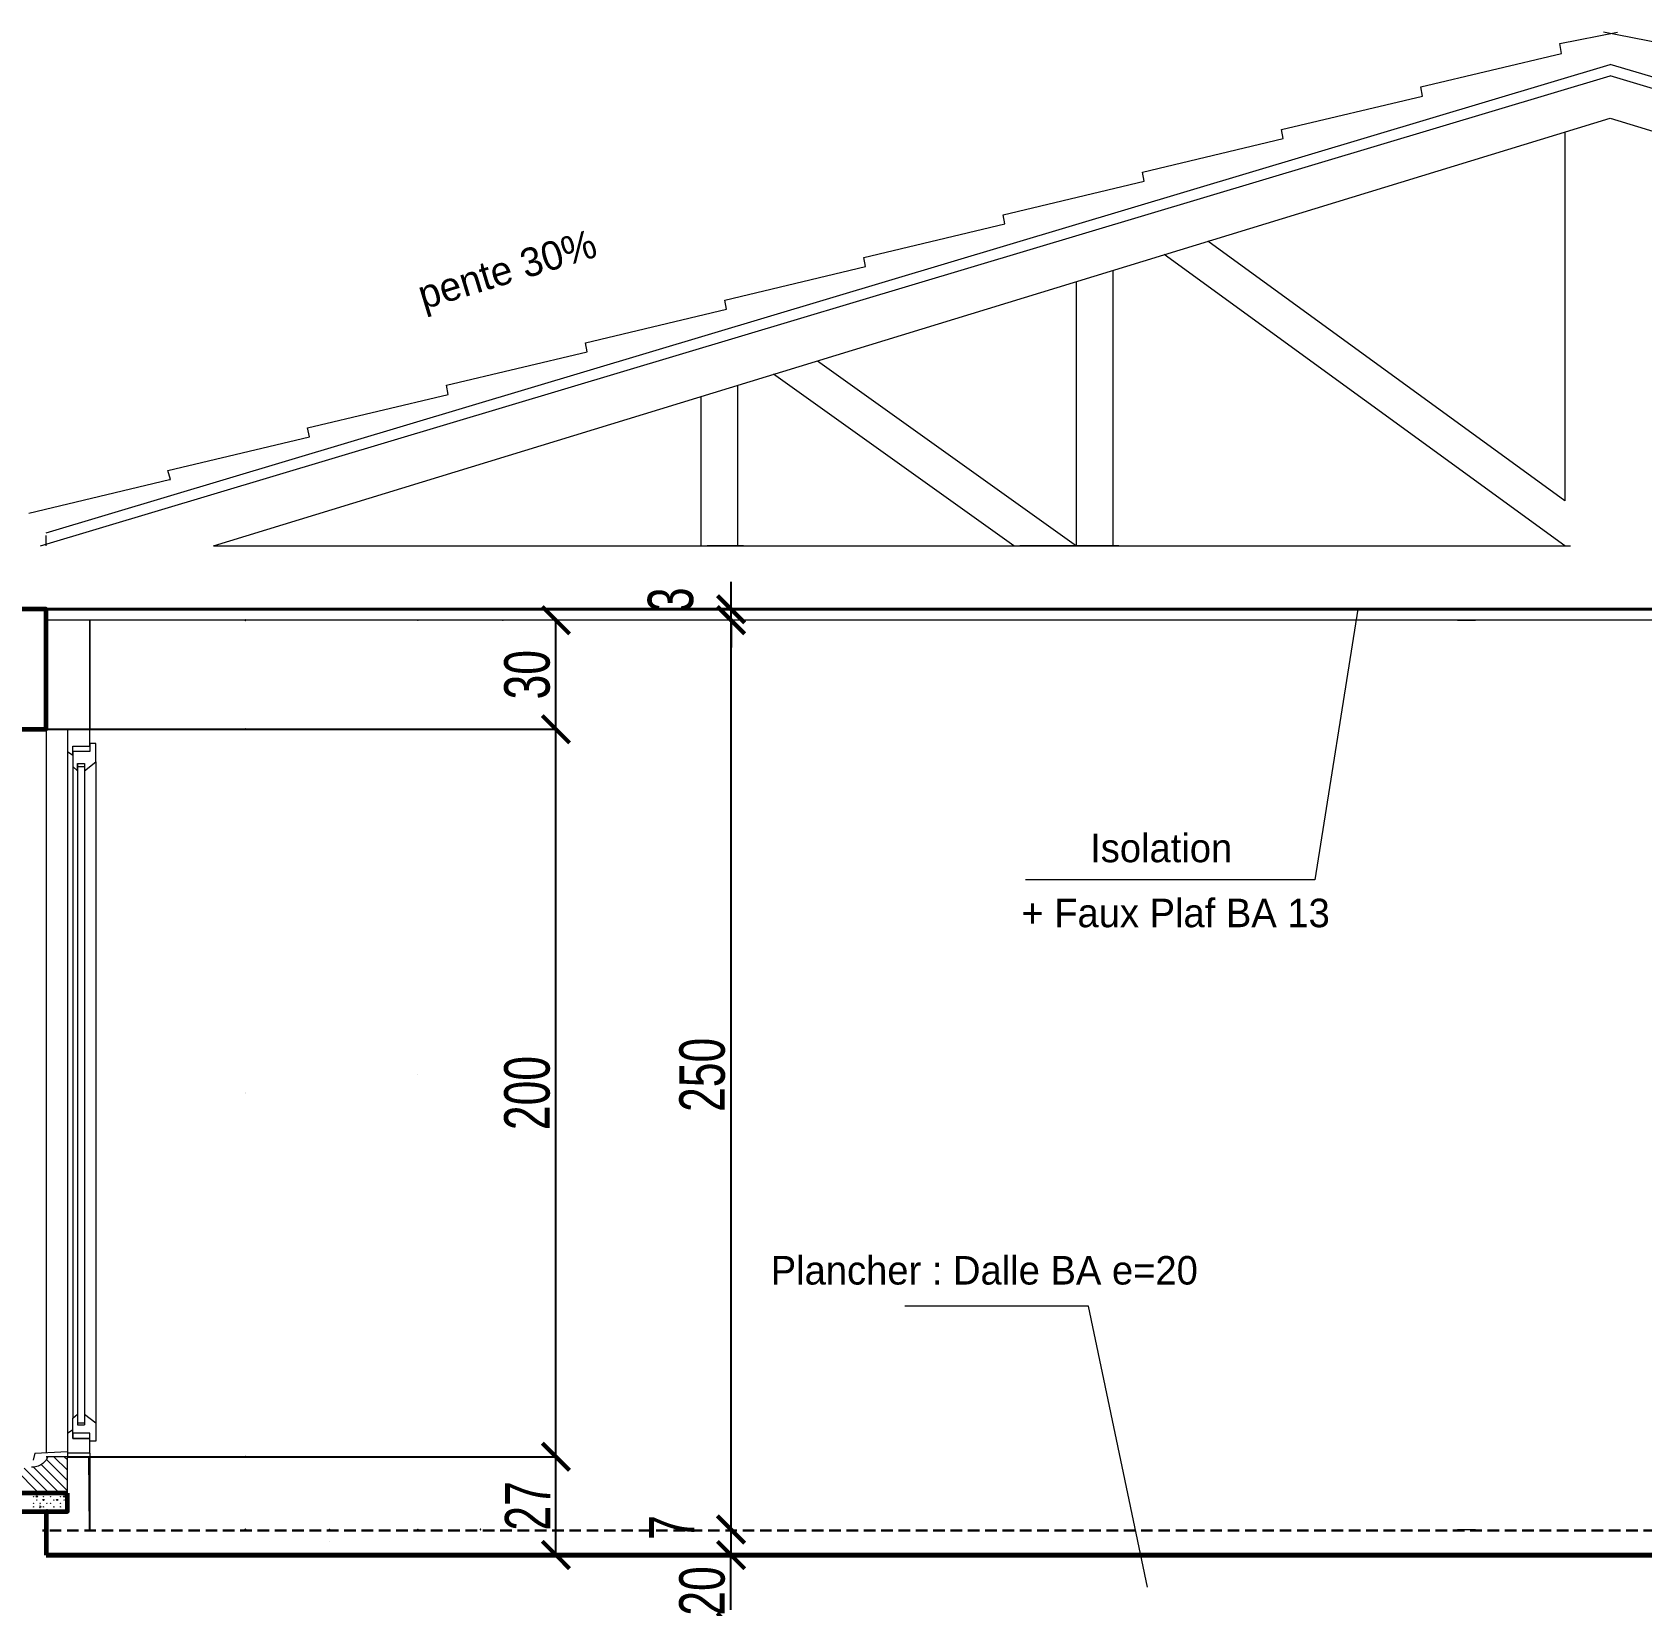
# Model space of a CAD drawing. Header units: metres. Extents: x -12536 to 12621, y -17191 to 9596.
# Drawn here: x -1972.5 to -1530, y 7064.5 to 7495.5 of the extents above; entities that cross this region are included whole.
import ezdxf
from ezdxf.enums import TextEntityAlignment as Align

# ---------------------------------------------------------------- set-up
doc = ezdxf.new("R2010")
doc.units = ezdxf.units.M
doc.header["$MEASUREMENT"] = 0
doc.header["$PDMODE"] = 2
doc.header["$PDSIZE"] = 0.25
doc.linetypes.add('CACHE2', pattern=[4.7625, 3.175, -1.5875])
for name, color, linetype in [('B-HATCH-RELEVE', 7, 'Continuous'), ('Calque commun', 7, 'Continuous'), ('Cotations', 7, 'Continuous'), ('Layer4', 7, 'Continuous')]:
    doc.layers.add(name, color=color, linetype=linetype)
doc.layers.add('B-VOILE-BA', color=7, linetype='Continuous', lineweight=60)
doc.styles.add('Arial3', font='arial.ttf', dxfattribs={"height": 0.1})
doc.styles.add('Century Gothic21', font='GOTHIC.TTF', dxfattribs={"height": 0.079})
doc.styles.add('Century Gothic4', font='GOTHIC.TTF', dxfattribs={"height": 0.4})
doc.styles.add('TEXTE', font='arial.ttf', dxfattribs={"width": 0.7})
doc.dimstyles.new('COT 50', dxfattribs={"dimscale": 0.05, "dimtxt": 250, "dimasz": 150, "dimexe": 1, "dimexo": 2, "dimgap": 30, "dimtad": 1, "dimdec": 1, "dimrnd": 0.5, "dimzin": 12, "dimdsep": 46, "dimtxsty": 'TEXTE', "dimblk1": 'ARCHTICK', "dimblk2": 'ARCHTICK', "dimsah": 1, "dimcen": 0, "dimdle": 1.5, "dimclrd": 1, "dimclre": 1, "dimclrt": 3, "dimadec": 0, "dimazin": 0, "dimtfac": 1, "dimtdec": 1, "dimtmove": 0, "dimatfit": 3, "dimldrblk": 'ARCHTICK', "dimfxl": 1, "dimtolj": 1, "dimtzin": 0, "dimarcsym": 0})

# ---------------------------------------------------------------- blocks, each defined once
blk = doc.blocks.new('_ArchTick')
at = {"color": 0, "linetype": 'ByBlock', "const_width": 0.15}
blk.add_lwpolyline([(-0.5, -0.5), (0.5, 0.5)], dxfattribs=at)
blk = doc.blocks.new('*D863')
at = {"layer": 'B-HATCH-RELEVE', "color": 1, "lineweight": -2, "transparency": 16777216}
for p, q in [((-1780.49, 7076.83), (-1780.46, 7076.83)), ((-1780.41, 7056.98), (-1780.41, 7076.91)), ((-1780.51, 7057.06), (-1780.46, 7057.06))]:
    blk.add_line(p, q, dxfattribs=at)
at = {"layer": 'Defpoints', "color": 0, "transparency": 16777216}
for p in [(-1780.41, 7076.83), (-1780.39, 7076.83), (-1780.41, 7057.06)]:
    blk.add_point(p, dxfattribs=at)
at = {"layer": 'B-HATCH-RELEVE', "color": 1, "lineweight": -2, "transparency": 16777216, "xscale": 7.5, "yscale": 7.5, "zscale": 7.5}
for p, rotation in [((-1780.41, 7076.83), 90), ((-1780.41, 7057.06), 270)]:
    blk.add_blockref('_ArchTick', p, dxfattribs=dict(at, rotation=rotation))
at = {"layer": 'B-HATCH-RELEVE', "color": 3, "transparency": 16777216, "insert": (-1788.3, 7066.95), "char_height": 12.5, "attachment_point": 5, "rotation": 90, "style": 'TEXTE'}
blk.add_mtext('\\A1;20', dxfattribs=at)
blk = doc.blocks.new('*D864')
at = {"layer": 'B-HATCH-RELEVE', "color": 1, "lineweight": -2, "transparency": 16777216}
for p, q in [((-1780.49, 7083.83), (-1780.44, 7083.83)), ((-1780.39, 7076.76), (-1780.39, 7083.91)), ((-1780.49, 7076.83), (-1780.44, 7076.83))]:
    blk.add_line(p, q, dxfattribs=at)
at = {"layer": 'Defpoints', "color": 0, "transparency": 16777216}
for p in [(-1780.39, 7083.83), (-1780.39, 7083.83), (-1780.39, 7076.83)]:
    blk.add_point(p, dxfattribs=at)
at = {"layer": 'B-HATCH-RELEVE', "color": 1, "lineweight": -2, "transparency": 16777216, "xscale": 7.5, "yscale": 7.5, "zscale": 7.5}
for p, rotation in [((-1780.39, 7083.83), 90), ((-1780.39, 7076.83), 270)]:
    blk.add_blockref('_ArchTick', p, dxfattribs=dict(at, rotation=rotation))
at = {"layer": 'B-HATCH-RELEVE', "color": 3, "transparency": 16777216, "insert": (-1796.69, 7084.4), "char_height": 12.5, "attachment_point": 5, "rotation": 90, "style": 'TEXTE'}
blk.add_mtext('\\A1;7', dxfattribs=at)
blk = doc.blocks.new('*D865')
at = {"layer": 'B-HATCH-RELEVE', "color": 1, "lineweight": -2, "transparency": 16777216}
for p, q in [((-1780.49, 7333.83), (-1780.44, 7333.83)), ((-1780.39, 7083.76), (-1780.39, 7333.91)), ((-1780.49, 7083.83), (-1780.44, 7083.83))]:
    blk.add_line(p, q, dxfattribs=at)
at = {"layer": 'Defpoints', "color": 0, "transparency": 16777216}
for p in [(-1780.39, 7333.83), (-1780.39, 7333.83), (-1780.39, 7083.83)]:
    blk.add_point(p, dxfattribs=at)
at = {"layer": 'B-HATCH-RELEVE', "color": 1, "lineweight": -2, "transparency": 16777216, "xscale": 7.5, "yscale": 7.5, "zscale": 7.5}
for p, rotation in [((-1780.39, 7333.83), 90), ((-1780.39, 7083.83), 270)]:
    blk.add_blockref('_ArchTick', p, dxfattribs=dict(at, rotation=rotation))
at = {"layer": 'B-HATCH-RELEVE', "color": 3, "transparency": 16777216, "insert": (-1788.27, 7208.83), "char_height": 12.5, "attachment_point": 5, "rotation": 90, "style": 'TEXTE'}
blk.add_mtext('\\A1;250', dxfattribs=at)
blk = doc.blocks.new('*D866')
at = {"layer": 'B-HATCH-RELEVE', "color": 1, "lineweight": -2, "transparency": 16777216}
for p, q in [((-1780.39, 7336.83), (-1780.39, 7344.33)), ((-1780.49, 7336.83), (-1780.44, 7336.83)), ((-1780.49, 7333.83), (-1780.44, 7333.83)), ((-1780.39, 7333.83), (-1780.39, 7336.83)), ((-1780.39, 7333.83), (-1780.39, 7326.33))]:
    blk.add_line(p, q, dxfattribs=at)
at = {"layer": 'Defpoints', "color": 0, "transparency": 16777216}
for p in [(-1780.39, 7336.83), (-1780.39, 7336.83), (-1780.39, 7333.83)]:
    blk.add_point(p, dxfattribs=at)
at = {"layer": 'B-HATCH-RELEVE', "color": 1, "lineweight": -2, "transparency": 16777216, "xscale": 7.5, "yscale": 7.5, "zscale": 7.5}
for p, rotation in [((-1780.39, 7336.83), 270), ((-1780.39, 7333.83), 90)]:
    blk.add_blockref('_ArchTick', p, dxfattribs=dict(at, rotation=rotation))
at = {"layer": 'B-HATCH-RELEVE', "color": 3, "transparency": 16777216, "insert": (-1796.96, 7339.44), "char_height": 12.5, "attachment_point": 5, "rotation": 90, "style": 'TEXTE'}
blk.add_mtext('\\A1;3', dxfattribs=at)
blk = doc.blocks.new('*D874')
at = {"layer": 'B-HATCH-RELEVE', "color": 1, "lineweight": -2, "transparency": 16777216}
for p, q in [((-1962.65, 7103.83), (-1828.49, 7103.83)), ((-1828.54, 7076.76), (-1828.54, 7103.91)), ((-1968.58, 7076.83), (-1828.49, 7076.83))]:
    blk.add_line(p, q, dxfattribs=at)
at = {"layer": 'Defpoints', "color": 0, "transparency": 16777216}
for p in [(-1962.75, 7103.83), (-1828.54, 7103.83), (-1968.68, 7076.83)]:
    blk.add_point(p, dxfattribs=at)
at = {"layer": 'B-HATCH-RELEVE', "color": 1, "lineweight": -2, "transparency": 16777216, "xscale": 7.5, "yscale": 7.5, "zscale": 7.5}
for p, rotation in [((-1828.54, 7103.83), 90), ((-1828.54, 7076.83), 270)]:
    blk.add_blockref('_ArchTick', p, dxfattribs=dict(at, rotation=rotation))
at = {"layer": 'B-HATCH-RELEVE', "color": 3, "transparency": 16777216, "insert": (-1836.31, 7090.33), "char_height": 12.5, "attachment_point": 5, "rotation": 90, "style": 'TEXTE'}
blk.add_mtext('\\A1;27', dxfattribs=at)
blk = doc.blocks.new('*D875')
at = {"layer": 'B-HATCH-RELEVE', "color": 1, "lineweight": -2, "transparency": 16777216}
for p, q in [((-1968.58, 7303.83), (-1828.49, 7303.83)), ((-1828.54, 7103.76), (-1828.54, 7303.91)), ((-1962.65, 7103.83), (-1828.49, 7103.83))]:
    blk.add_line(p, q, dxfattribs=at)
at = {"layer": 'Defpoints', "color": 0, "transparency": 16777216}
for p in [(-1968.68, 7303.83), (-1828.54, 7303.83), (-1962.75, 7103.83)]:
    blk.add_point(p, dxfattribs=at)
at = {"layer": 'B-HATCH-RELEVE', "color": 1, "lineweight": -2, "transparency": 16777216, "xscale": 7.5, "yscale": 7.5, "zscale": 7.5}
for p, rotation in [((-1828.54, 7303.83), 90), ((-1828.54, 7103.83), 270)]:
    blk.add_blockref('_ArchTick', p, dxfattribs=dict(at, rotation=rotation))
at = {"layer": 'B-HATCH-RELEVE', "color": 3, "transparency": 16777216, "insert": (-1836.42, 7203.83), "char_height": 12.5, "attachment_point": 5, "rotation": 90, "style": 'TEXTE'}
blk.add_mtext('\\A1;200', dxfattribs=at)
blk = doc.blocks.new('*D876')
at = {"layer": 'B-HATCH-RELEVE', "color": 1, "lineweight": -2, "transparency": 16777216}
for p, q in [((-1828.64, 7333.83), (-1828.59, 7333.83)), ((-1828.54, 7303.76), (-1828.54, 7333.91)), ((-1968.58, 7303.83), (-1828.49, 7303.83))]:
    blk.add_line(p, q, dxfattribs=at)
at = {"layer": 'Defpoints', "color": 0, "transparency": 16777216}
for p in [(-1828.54, 7333.83), (-1828.54, 7333.83), (-1968.68, 7303.83)]:
    blk.add_point(p, dxfattribs=at)
at = {"layer": 'B-HATCH-RELEVE', "color": 1, "lineweight": -2, "transparency": 16777216, "xscale": 7.5, "yscale": 7.5, "zscale": 7.5}
for p, rotation in [((-1828.54, 7333.83), 90), ((-1828.54, 7303.83), 270)]:
    blk.add_blockref('_ArchTick', p, dxfattribs=dict(at, rotation=rotation))
at = {"layer": 'B-HATCH-RELEVE', "color": 3, "transparency": 16777216, "insert": (-1836.42, 7318.83), "char_height": 12.5, "attachment_point": 5, "rotation": 90, "style": 'TEXTE'}
blk.add_mtext('\\A1;30', dxfattribs=at)

msp = doc.modelspace()

# ---------------------------------------------------------------- linework, layer by layer
at = {"color": 0, "linetype": 'ByBlock', "lineweight": -2}
for p, q in [((-1913.919, 7333.831), (-1913.919, 7333.806)), ((-1866.478, 7333.831), (-1866.478, 7333.806)), ((-1843.16, 7336.831), (-1843.16, 7336.806)), ((-1843.16, 7333.831), (-1843.16, 7333.856)), ((-1913.919, 7303.831), (-1913.919, 7303.856)), ((-1913.919, 7303.831), (-1913.919, 7303.806)), ((-1913.919, 7103.831), (-1913.919, 7103.856)), ((-1913.919, 7103.831), (-1913.919, 7103.806)), ((-1913.919, 7083.831), (-1913.919, 7083.856)), ((-1890.789, 7083.831), (-1890.789, 7083.806)), ((-1866.478, 7083.831), (-1866.478, 7083.856)), ((-1866.478, 7083.831), (-1866.478, 7083.806)), ((-1849.236, 7083.831), (-1849.236, 7083.806)), ((-1935.527, 7076.831), (-1935.527, 7076.806)), ((-1890.789, 7076.831), (-1890.789, 7076.856))]:
    msp.add_line(p, q, dxfattribs=at)
at = {"color": 6, "lineweight": 18}
for p, q in [((-1608.056, 7336.831), (-1619.864, 7262.487)), ((-1619.864, 7262.487), (-1699.455, 7262.487)), ((-1682.077, 7145.201), (-1732.652, 7145.201)), ((-1665.871, 7068.022), (-1682.077, 7145.201))]:
    msp.add_line(p, q, dxfattribs=at)
at = {"color": 0, "linetype": 'ByBlock', "lineweight": -2}
for centre in [(-1913.919, 7333.831), (-1866.478, 7333.831), (-1843.16, 7336.831), (-1843.16, 7333.831), (-1913.919, 7303.831), (-1913.919, 7303.831), (-1913.919, 7103.831), (-1913.919, 7103.831), (-1913.919, 7083.831), (-1890.789, 7083.831), (-1866.478, 7083.831), (-1866.478, 7083.831), (-1849.236, 7083.831), (-1935.527, 7076.831), (-1890.789, 7076.831)]:
    msp.add_circle(centre, 0.0125, dxfattribs=at)
at = {"layer": 'B-VOILE-BA'}
for p, q in [((-1968.678, 7336.837), (-1968.678, 7336.837)), ((-1968.678, 7303.832), (-1968.678, 7326.56)), ((-1983.529, 7303.831), (-1968.678, 7303.831)), ((-1968.678, 7088.832), (-1968.678, 7076.831))]:
    msp.add_line(p, q, dxfattribs=at)
msp.add_lwpolyline([(-1988.678, 7303.831), (-1968.678, 7303.831), (-1968.678, 7336.837), (-1988.678, 7336.837)], close=True, dxfattribs=at)
for points in [[(-1962.827, 7093.832), (-1988.678, 7093.832), (-1988.678, 7088.832), (-1962.827, 7088.832)], [(-1968.678, 7076.831), (-1968.678, 7076.831), (-1108.516, 7076.831)]]:
    msp.add_3dface(points, dxfattribs=at)
at = {"layer": 'Calque commun', "color": 7, "linetype": 'Continuous', "lineweight": 20}
for p, q in [((-1970.282, 7354.225), (-1538.678, 7483.487)), ((-1968.678, 7357.847), (-1538.678, 7486.626)), ((-1108.316, 7357.739), (-1538.678, 7486.626)), ((-1109.929, 7355.081), (-1538.678, 7483.487)), ((-1108.517, 7336.831), (-1968.678, 7336.831)), ((-1968.678, 7333.831), (-1968.678, 7336.831)), ((-1108.517, 7333.831), (-1968.678, 7333.831)), ((-1956.678, 7303.831), (-1956.678, 7333.831)), ((-1956.678, 7104.832), (-1962.827, 7104.832)), ((-1956.678, 7104.832), (-1956.678, 7083.831)), ((-1968.678, 7088.832), (-1988.678, 7088.832)), ((-1108.516, 7076.831), (-1968.678, 7076.831))]:
    msp.add_line(p, q, dxfattribs=at)
at = {"layer": 'Calque commun', "color": 7, "linetype": 'Continuous', "lineweight": 5}
for p, q in [((-1922.677, 7354.266), (-1538.677, 7471.852)), ((-1538.677, 7471.852), (-1154.611, 7354.246)), ((-1551.185, 7468.022), (-1551.185, 7366.63)), ((-1551.185, 7366.63), (-1649.309, 7437.975)), ((-1551.185, 7354.266), (-1661.274, 7434.311)), ((-1685.392, 7354.266), (-1685.392, 7426.926)), ((-1675.392, 7429.988), (-1675.392, 7354.266)), ((-1756.654, 7405.104), (-1685.392, 7354.266)), ((-1702.611, 7354.266), (-1768.702, 7401.415)), ((-1788.569, 7354.266), (-1788.569, 7395.331)), ((-1778.57, 7398.394), (-1778.57, 7354.266)), ((-1922.677, 7354.266), (-1549.579, 7354.246)), ((-1776.967, 7354.266), (-1786.966, 7354.266)), ((-1776.964, 7354.246), (-1786.963, 7354.246)), ((-1683.788, 7354.266), (-1701.007, 7354.266)), ((-1683.786, 7354.246), (-1701.004, 7354.246)), ((-1673.788, 7354.266), (-1683.788, 7354.266)), ((-1673.785, 7354.246), (-1683.786, 7354.246)), ((-1956.678, 7333.831), (-1956.678, 7303.831)), ((-1969.018, 7303.831), (-1956.678, 7303.831)), ((-1956.678, 7303.831), (-1968.678, 7303.831)), ((-1956.678, 7303.831), (-1968.678, 7303.831)), ((-1968.678, 7303.831), (-1968.678, 7105.124)), ((-1962.827, 7303.831), (-1962.827, 7103.831)), ((-1956.678, 7299.183), (-1956.678, 7303.831)), ((-1962.827, 7299.183), (-1962.827, 7297.683)), ((-1962.827, 7297.683), (-1961.327, 7296.683)), ((-1961.327, 7297.683), (-1961.327, 7299.183)), ((-1961.327, 7299.183), (-1956.678, 7299.183)), ((-1961.327, 7296.683), (-1961.327, 7297.683)), ((-1956.678, 7297.683), (-1961.327, 7297.683)), ((-1961.327, 7297.683), (-1961.327, 7293.607)), ((-1955.027, 7299.881), (-1956.678, 7299.881)), ((-1956.678, 7299.881), (-1956.678, 7297.683)), ((-1955.027, 7294.881), (-1955.027, 7299.881)), ((-1961.327, 7293.607), (-1960.102, 7292.451)), ((-1961.327, 7293.607), (-1961.327, 7114.407)), ((-1960.102, 7293.607), (-1960.102, 7294.415)), ((-1960.102, 7294.415), (-1958.101, 7294.415)), ((-1960.102, 7294.415), (-1960.102, 7112.604)), ((-1960.102, 7292.451), (-1960.102, 7293.607)), ((-1960.102, 7293.607), (-1958.101, 7293.607)), ((-1958.101, 7292.447), (-1955.027, 7294.881)), ((-1958.101, 7294.415), (-1958.101, 7292.447)), ((-1958.101, 7294.415), (-1958.101, 7112.604)), ((-1955.027, 7294.881), (-1955.027, 7113.134)), ((-1961.327, 7114.407), (-1960.102, 7115.564)), ((-1961.327, 7110.332), (-1961.327, 7114.407)), ((-1961.327, 7108.832), (-1961.327, 7111.616)), ((-1960.102, 7113.198), (-1958.101, 7113.198)), ((-1960.102, 7112.604), (-1958.101, 7112.604)), ((-1958.101, 7115.568), (-1955.027, 7113.134)), ((-1955.027, 7113.134), (-1955.027, 7108.134)), ((-1962.827, 7110.332), (-1961.327, 7111.331)), ((-1961.327, 7110.332), (-1961.327, 7108.832)), ((-1956.678, 7110.332), (-1961.327, 7110.332)), ((-1956.678, 7108.832), (-1961.327, 7108.832)), ((-1961.327, 7108.832), (-1956.678, 7108.832)), ((-1956.678, 7104.832), (-1956.678, 7110.332)), ((-1955.027, 7108.134), (-1956.678, 7108.134)), ((-1971.794, 7104.832), (-1972.288, 7102.897)), ((-1971.794, 7104.832), (-1962.827, 7105.331)), ((-1968.678, 7103.831), (-1968.678, 7103.831)), ((-1956.827, 7103.831), (-1968.678, 7103.831)), ((-1956.827, 7103.831), (-1968.678, 7103.831)), ((-1968.678, 7103.831), (-1968.248, 7103.831)), ((-1962.827, 7097.304), (-1968.624, 7103.1)), ((-1962.827, 7100.132), (-1966.527, 7103.831)), ((-1962.827, 7102.96), (-1963.698, 7103.831)), ((-1970.669, 7093.832), (-1977.321, 7100.484)), ((-1967.84, 7093.832), (-1974.749, 7100.74)), ((-1965.011, 7093.832), (-1972.14, 7100.96)), ((-1962.827, 7094.475), (-1970.031, 7101.68)), ((-1972.202, 7093.769), (-1972.265, 7093.832)), ((-1972.139, 7093.832), (-1972.202, 7093.769)), ((-1966.671, 7093.669), (-1966.765, 7093.832)), ((-1966.389, 7093.832), (-1966.484, 7093.669)), ((-1964.702, 7093.769), (-1964.764, 7093.832)), ((-1964.639, 7093.832), (-1964.702, 7093.769)), ((-1972.265, 7092.894), (-1972.202, 7092.956)), ((-1972.202, 7092.831), (-1972.265, 7092.894)), ((-1972.265, 7091.019), (-1972.202, 7091.081)), ((-1972.202, 7090.956), (-1972.265, 7091.019)), ((-1972.265, 7090.081), (-1972.202, 7090.144)), ((-1972.202, 7090.019), (-1972.265, 7090.081)), ((-1972.202, 7092.956), (-1972.139, 7092.894)), ((-1972.139, 7092.894), (-1972.202, 7092.831)), ((-1972.202, 7091.081), (-1972.139, 7091.019)), ((-1972.139, 7091.019), (-1972.202, 7090.956)), ((-1972.202, 7090.144), (-1972.139, 7090.081)), ((-1972.139, 7090.081), (-1972.202, 7090.019)), ((-1971.452, 7092.894), (-1971.358, 7093.056)), ((-1971.358, 7092.731), (-1971.452, 7092.894)), ((-1971.358, 7093.056), (-1971.171, 7093.056)), ((-1971.171, 7092.731), (-1971.358, 7092.731)), ((-1971.327, 7091.956), (-1971.264, 7092.019)), ((-1971.264, 7091.894), (-1971.327, 7091.956)), ((-1971.264, 7092.019), (-1971.202, 7091.956)), ((-1971.202, 7091.956), (-1971.264, 7091.894)), ((-1971.171, 7093.056), (-1971.077, 7092.894)), ((-1971.077, 7092.894), (-1971.171, 7092.731)), ((-1970.421, 7090.244), (-1970.514, 7090.081)), ((-1970.514, 7090.081), (-1970.421, 7089.919)), ((-1970.327, 7090.244), (-1970.421, 7090.244)), ((-1970.421, 7089.919), (-1970.327, 7089.919)), ((-1970.327, 7091.081), (-1970.39, 7091.019)), ((-1970.39, 7091.019), (-1970.327, 7090.956)), ((-1970.327, 7091.081), (-1970.265, 7091.019)), ((-1970.265, 7091.019), (-1970.327, 7090.956)), ((-1970.327, 7090.244), (-1970.233, 7090.244)), ((-1970.233, 7089.919), (-1970.327, 7089.919)), ((-1970.233, 7090.244), (-1970.14, 7090.081)), ((-1970.14, 7090.081), (-1970.233, 7089.919)), ((-1969.577, 7091.956), (-1969.484, 7092.119)), ((-1969.484, 7091.794), (-1969.577, 7091.956)), ((-1969.484, 7092.119), (-1969.296, 7092.119)), ((-1969.296, 7091.794), (-1969.484, 7091.794)), ((-1969.452, 7092.894), (-1969.389, 7092.956)), ((-1969.389, 7092.831), (-1969.452, 7092.894)), ((-1969.452, 7090.081), (-1969.389, 7090.144)), ((-1969.389, 7090.019), (-1969.452, 7090.081)), ((-1969.389, 7092.956), (-1969.327, 7092.894)), ((-1969.327, 7092.894), (-1969.389, 7092.831)), ((-1969.389, 7090.144), (-1969.327, 7090.081)), ((-1969.327, 7090.081), (-1969.389, 7090.019)), ((-1969.296, 7092.119), (-1969.202, 7091.956)), ((-1969.202, 7091.956), (-1969.296, 7091.794)), ((-1968.64, 7089.144), (-1968.545, 7089.306)), ((-1968.545, 7089.306), (-1968.358, 7089.306)), ((-1968.515, 7091.019), (-1968.452, 7091.081)), ((-1968.452, 7090.956), (-1968.515, 7091.019)), ((-1968.452, 7091.081), (-1968.39, 7091.019)), ((-1968.39, 7091.019), (-1968.452, 7090.956)), ((-1968.358, 7089.306), (-1968.265, 7089.144)), ((-1967.577, 7092.894), (-1967.515, 7092.956)), ((-1967.515, 7092.831), (-1967.577, 7092.894)), ((-1967.577, 7091.019), (-1967.515, 7091.081)), ((-1967.515, 7090.956), (-1967.577, 7091.019)), ((-1967.515, 7092.956), (-1967.452, 7092.894)), ((-1967.452, 7092.894), (-1967.515, 7092.831)), ((-1967.515, 7091.081), (-1967.452, 7091.019)), ((-1967.452, 7091.019), (-1967.515, 7090.956)), ((-1966.484, 7093.669), (-1966.671, 7093.669)), ((-1966.639, 7091.956), (-1966.577, 7092.019)), ((-1966.577, 7091.894), (-1966.639, 7091.956)), ((-1966.639, 7090.081), (-1966.577, 7090.144)), ((-1966.577, 7090.019), (-1966.639, 7090.081)), ((-1966.577, 7092.019), (-1966.514, 7091.956)), ((-1966.514, 7091.956), (-1966.577, 7091.894)), ((-1966.577, 7090.144), (-1966.514, 7090.081)), ((-1966.514, 7090.081), (-1966.577, 7090.019)), ((-1965.827, 7091.956), (-1965.733, 7092.119)), ((-1965.733, 7091.794), (-1965.827, 7091.956)), ((-1965.733, 7092.119), (-1965.545, 7092.119)), ((-1965.545, 7091.794), (-1965.733, 7091.794)), ((-1965.545, 7092.119), (-1965.452, 7091.956)), ((-1965.452, 7091.956), (-1965.545, 7091.794)), ((-1964.764, 7092.894), (-1964.702, 7092.956)), ((-1964.702, 7092.831), (-1964.764, 7092.894)), ((-1964.764, 7091.019), (-1964.702, 7091.081)), ((-1964.702, 7090.956), (-1964.764, 7091.019)), ((-1964.764, 7090.081), (-1964.702, 7090.144)), ((-1964.702, 7090.019), (-1964.764, 7090.081)), ((-1964.702, 7092.956), (-1964.639, 7092.894)), ((-1964.639, 7092.894), (-1964.702, 7092.831)), ((-1964.702, 7091.081), (-1964.639, 7091.019)), ((-1964.639, 7091.019), (-1964.702, 7090.956)), ((-1964.702, 7090.144), (-1964.639, 7090.081)), ((-1964.639, 7090.081), (-1964.702, 7090.019)), ((-1963.952, 7092.894), (-1963.858, 7093.056)), ((-1963.858, 7092.731), (-1963.952, 7092.894)), ((-1963.858, 7093.056), (-1963.671, 7093.056)), ((-1963.671, 7092.731), (-1963.858, 7092.731)), ((-1963.827, 7091.956), (-1963.765, 7092.019)), ((-1963.765, 7091.894), (-1963.827, 7091.956)), ((-1963.765, 7092.019), (-1963.702, 7091.956)), ((-1963.702, 7091.956), (-1963.765, 7091.894)), ((-1963.671, 7093.056), (-1963.577, 7092.894)), ((-1963.577, 7092.894), (-1963.671, 7092.731)), ((-1962.921, 7090.244), (-1963.015, 7090.081)), ((-1963.015, 7090.081), (-1962.921, 7089.919)), ((-1962.827, 7090.244), (-1962.921, 7090.244)), ((-1962.921, 7089.919), (-1962.827, 7089.919)), ((-1962.827, 7091.081), (-1962.89, 7091.019)), ((-1962.89, 7091.019), (-1962.827, 7090.956)), ((-1971.327, 7089.144), (-1971.264, 7089.207)), ((-1971.264, 7089.081), (-1971.327, 7089.144)), ((-1971.264, 7089.207), (-1971.202, 7089.144)), ((-1971.202, 7089.144), (-1971.264, 7089.081)), ((-1968.545, 7088.982), (-1968.64, 7089.144)), ((-1968.358, 7088.982), (-1968.545, 7088.982)), ((-1968.265, 7089.144), (-1968.358, 7088.982)), ((-1967.577, 7089.144), (-1967.515, 7089.207)), ((-1967.515, 7089.081), (-1967.577, 7089.144)), ((-1967.515, 7089.207), (-1967.452, 7089.144)), ((-1967.452, 7089.144), (-1967.515, 7089.081)), ((-1965.703, 7089.144), (-1965.64, 7089.207)), ((-1965.64, 7089.081), (-1965.703, 7089.144)), ((-1965.64, 7089.207), (-1965.577, 7089.144)), ((-1965.577, 7089.144), (-1965.64, 7089.081)), ((-1963.827, 7089.144), (-1963.765, 7089.207)), ((-1963.765, 7089.081), (-1963.827, 7089.144)), ((-1963.765, 7089.207), (-1963.702, 7089.144)), ((-1963.702, 7089.144), (-1963.765, 7089.081))]:
    msp.add_line(p, q, dxfattribs=at)
at = {"layer": 'Calque commun', "color": 5, "linetype": 'ByBlock', "lineweight": 40}
msp.add_line((-1968.678, 7336.831), (-1108.517, 7336.831), dxfattribs=at)
at = {"layer": 'Calque commun', "color": 15, "linetype": 'Continuous', "lineweight": 20}
msp.add_line((-1580.678, 7333.831), (-1575.678, 7333.831), dxfattribs=at)
at = {"layer": 'Calque commun', "color": 3, "linetype": 'ByBlock', "lineweight": -2}
msp.add_line((-1956.678, 7083.831), (-1956.827, 7103.831), dxfattribs=at)
at = {"layer": 'Calque commun', "color": 5, "linetype": 'CACHE2', "lineweight": 30}
msp.add_line((-1121.554, 7083.532), (-1969.715, 7083.532), dxfattribs=at)
at = {"layer": 'Calque commun', "color": 20, "linetype": 'Continuous', "lineweight": 5}
msp.add_line((-1580.678, 7083.831), (-1575.678, 7083.831), dxfattribs=at)
at = {"layer": 'Calque commun', "color": 7, "linetype": 'Continuous', "lineweight": 20}
for points, invisible_edges in [([(-1969.029, 7102.547), (-1969.287, 7102.271), (-1962.827, 7093.832)], 14), ([(-1969.029, 7102.547), (-1962.827, 7103.831), (-1968.796, 7102.843)], 3), ([(-1969.029, 7102.547), (-1962.827, 7093.832), (-1962.827, 7103.831)], 13), ([(-1962.827, 7103.831), (-1968.586, 7103.157), (-1968.796, 7102.843)], 13), ([(-1968.402, 7103.487), (-1968.586, 7103.157), (-1962.827, 7103.831)], 14), ([(-1962.827, 7103.831), (-1968.248, 7103.831), (-1968.402, 7103.487)], 12), ([(-1988.678, 7093.832), (-1968.678, 7093.832), (-1972.711, 7100.944)], 14), ([(-1972.334, 7100.944), (-1972.711, 7100.944), (-1968.678, 7093.832)], 14), ([(-1971.957, 7100.976), (-1972.334, 7100.944), (-1968.678, 7093.832)], 14), ([(-1971.585, 7101.038), (-1971.957, 7100.976), (-1968.678, 7093.832)], 14), ([(-1971.219, 7101.131), (-1971.585, 7101.038), (-1968.678, 7093.832)], 14), ([(-1968.678, 7093.832), (-1970.862, 7101.253), (-1971.219, 7101.131)], 13), ([(-1968.678, 7093.832), (-1970.515, 7101.404), (-1970.862, 7101.253)], 13), ([(-1968.678, 7093.832), (-1970.183, 7101.582), (-1970.515, 7101.404)], 13), ([(-1968.678, 7093.832), (-1969.867, 7101.787), (-1970.183, 7101.582)], 13), ([(-1968.678, 7093.832), (-1969.566, 7102.017), (-1969.867, 7101.787)], 13), ([(-1969.287, 7102.271), (-1969.566, 7102.017), (-1968.678, 7093.832)], 14), ([(-1969.287, 7102.271), (-1968.678, 7093.832), (-1962.827, 7093.832)], 13)]:
    msp.add_3dface(points, dxfattribs=dict(at, invisible_edges=invisible_edges))
at = {"layer": 'Cotations', "color": 6, "linetype": 'Continuous', "lineweight": 20}
for p, q in [((-1552.548, 7492.323), (-1536.652, 7495.457)), ((-1552.038, 7489.634), (-1552.548, 7492.323)), ((-1524.613, 7492.334), (-1540.51, 7495.469)), ((-1590.766, 7480.413), (-1552.038, 7489.634)), ((-1590.308, 7477.917), (-1590.766, 7480.413)), ((-1629.035, 7468.695), (-1590.308, 7477.917)), ((-1667.305, 7456.977), (-1628.577, 7466.199)), ((-1628.577, 7466.199), (-1629.035, 7468.695)), ((-1666.847, 7454.481), (-1667.305, 7456.977)), ((-1705.574, 7445.259), (-1666.847, 7454.481)), ((-1705.116, 7442.764), (-1705.574, 7445.259)), ((-1743.844, 7433.542), (-1705.116, 7442.764)), ((-1782.114, 7421.824), (-1743.386, 7431.046)), ((-1743.386, 7431.046), (-1743.844, 7433.542)), ((-1781.655, 7419.329), (-1782.114, 7421.824)), ((-1820.383, 7410.107), (-1781.655, 7419.329)), ((-1819.925, 7407.611), (-1820.383, 7410.107)), ((-1858.653, 7398.389), (-1819.925, 7407.611)), ((-1896.85, 7386.689), (-1858.194, 7395.893)), ((-1858.194, 7395.893), (-1858.653, 7398.389)), ((-1896.264, 7384.225), (-1896.85, 7386.689)), ((-1935.192, 7374.954), (-1896.264, 7384.225)), ((-1934.535, 7372.512), (-1935.192, 7374.954)), ((-1934.732, 7372.459), (-1934.535, 7372.512)), ((-1973.46, 7363.237), (-1934.732, 7372.459))]:
    msp.add_line(p, q, dxfattribs=at)
at = {"layer": 'Cotations', "color": 7, "linetype": 'Continuous', "lineweight": 20}
msp.add_line((-1968.678, 7354.225), (-1968.678, 7357.108), dxfattribs=at)
at = {"layer": 'Cotations', "color": 14, "linetype": 'Continuous', "lineweight": 5}
for p, q in [((-1914.019, 7333.831), (-1913.819, 7333.831)), ((-1866.378, 7333.831), (-1866.578, 7333.831)), ((-1843.26, 7336.831), (-1843.06, 7336.831)), ((-1843.26, 7333.831), (-1843.06, 7333.831)), ((-1914.019, 7303.831), (-1913.819, 7303.831)), ((-1914.019, 7303.831), (-1913.819, 7303.831)), ((-1914.019, 7103.831), (-1913.819, 7103.831)), ((-1914.019, 7103.831), (-1913.819, 7103.831)), ((-1914.019, 7083.831), (-1913.819, 7083.831)), ((-1890.789, 7083.831), (-1890.889, 7083.831)), ((-1866.378, 7083.831), (-1866.578, 7083.831)), ((-1866.378, 7083.831), (-1866.578, 7083.831)), ((-1849.136, 7083.831), (-1849.336, 7083.831)), ((-1935.527, 7076.831), (-1935.627, 7076.831)), ((-1890.789, 7076.831), (-1890.889, 7076.831))]:
    msp.add_line(p, q, dxfattribs=at)

# ---------------------------------------------------------------- texts
at = {"color": 6, "lineweight": 40, "style": 'Century Gothic4'}
for s, p in [('Isolation ', (-1681.653, 7267.282)), ('+ Faux Plaf BA 13', (-1700.578, 7249.416)), ('Plancher : Dalle BA e=20', (-1769.482, 7151.184))]:
    msp.add_text(s, height=7.84, dxfattribs=at).set_placement(p)
at = {"layer": 'Cotations', "color": 7, "style": 'Arial3'}
for s, p in [('250.00', (-1866.48, 7208.619)), ('200.00', (-1913.921, 7203.619)), ('7.00', (-1890.791, 7080.195))]:
    msp.add_text(s, height=0.1, rotation=90, dxfattribs=at).set_placement(p)
at = {"layer": 'Layer4', "color": 7, "linetype": 'ByBlock', "lineweight": -2, "style": 'Century Gothic21'}
msp.add_text('pente 30%', height=7.9, rotation=16.92735, dxfattribs=at).set_placement((-1867.281, 7426.752), align=Align.TOP_LEFT)

# ---------------------------------------------------------------- dimensions: what is measured, and where the dimension line sits
at = {"layer": 'B-HATCH-RELEVE'}
for base, p1, p2, picture, middle in [((-1780.392, 7336.831), (-1780.392, 7333.831), (-1780.392, 7336.831), '*D866', (-1796.964, 7339.437)), ((-1828.537, 7333.831), (-1968.678, 7303.832), (-1828.537, 7333.831), '*D876', (-1836.423, 7318.832)), ((-1780.392, 7333.831), (-1780.392, 7083.831), (-1780.392, 7333.831), '*D865', (-1788.274, 7208.831)), ((-1828.537, 7303.832), (-1962.753, 7103.831), (-1968.678, 7303.832), '*D875', (-1836.419, 7203.832)), ((-1780.392, 7083.831), (-1780.392, 7076.831), (-1780.392, 7083.831), '*D864', (-1796.692, 7084.396)), ((-1780.414, 7076.831), (-1780.414, 7057.06), (-1780.392, 7076.831), '*D863', (-1788.297, 7066.945))]:
    dim = msp.add_linear_dim(base=base, p1=p1, p2=p2, angle=90, dimstyle='COT 50', override={"dimtmove": 1}, dxfattribs=at)
    dim.commit()
    dim.dimension.update_dxf_attribs({"geometry": picture, "text_midpoint": middle})
dim = msp.add_linear_dim(base=(-1828.537, 7103.831), p1=(-1968.678, 7076.831), p2=(-1962.753, 7103.831), angle=90, dimstyle='COT 50', dxfattribs=at)
dim.commit()
dim.dimension.update_dxf_attribs({"geometry": '*D874', "text_midpoint": (-1836.312, 7090.331)})

doc.saveas('drawing.dxf')
